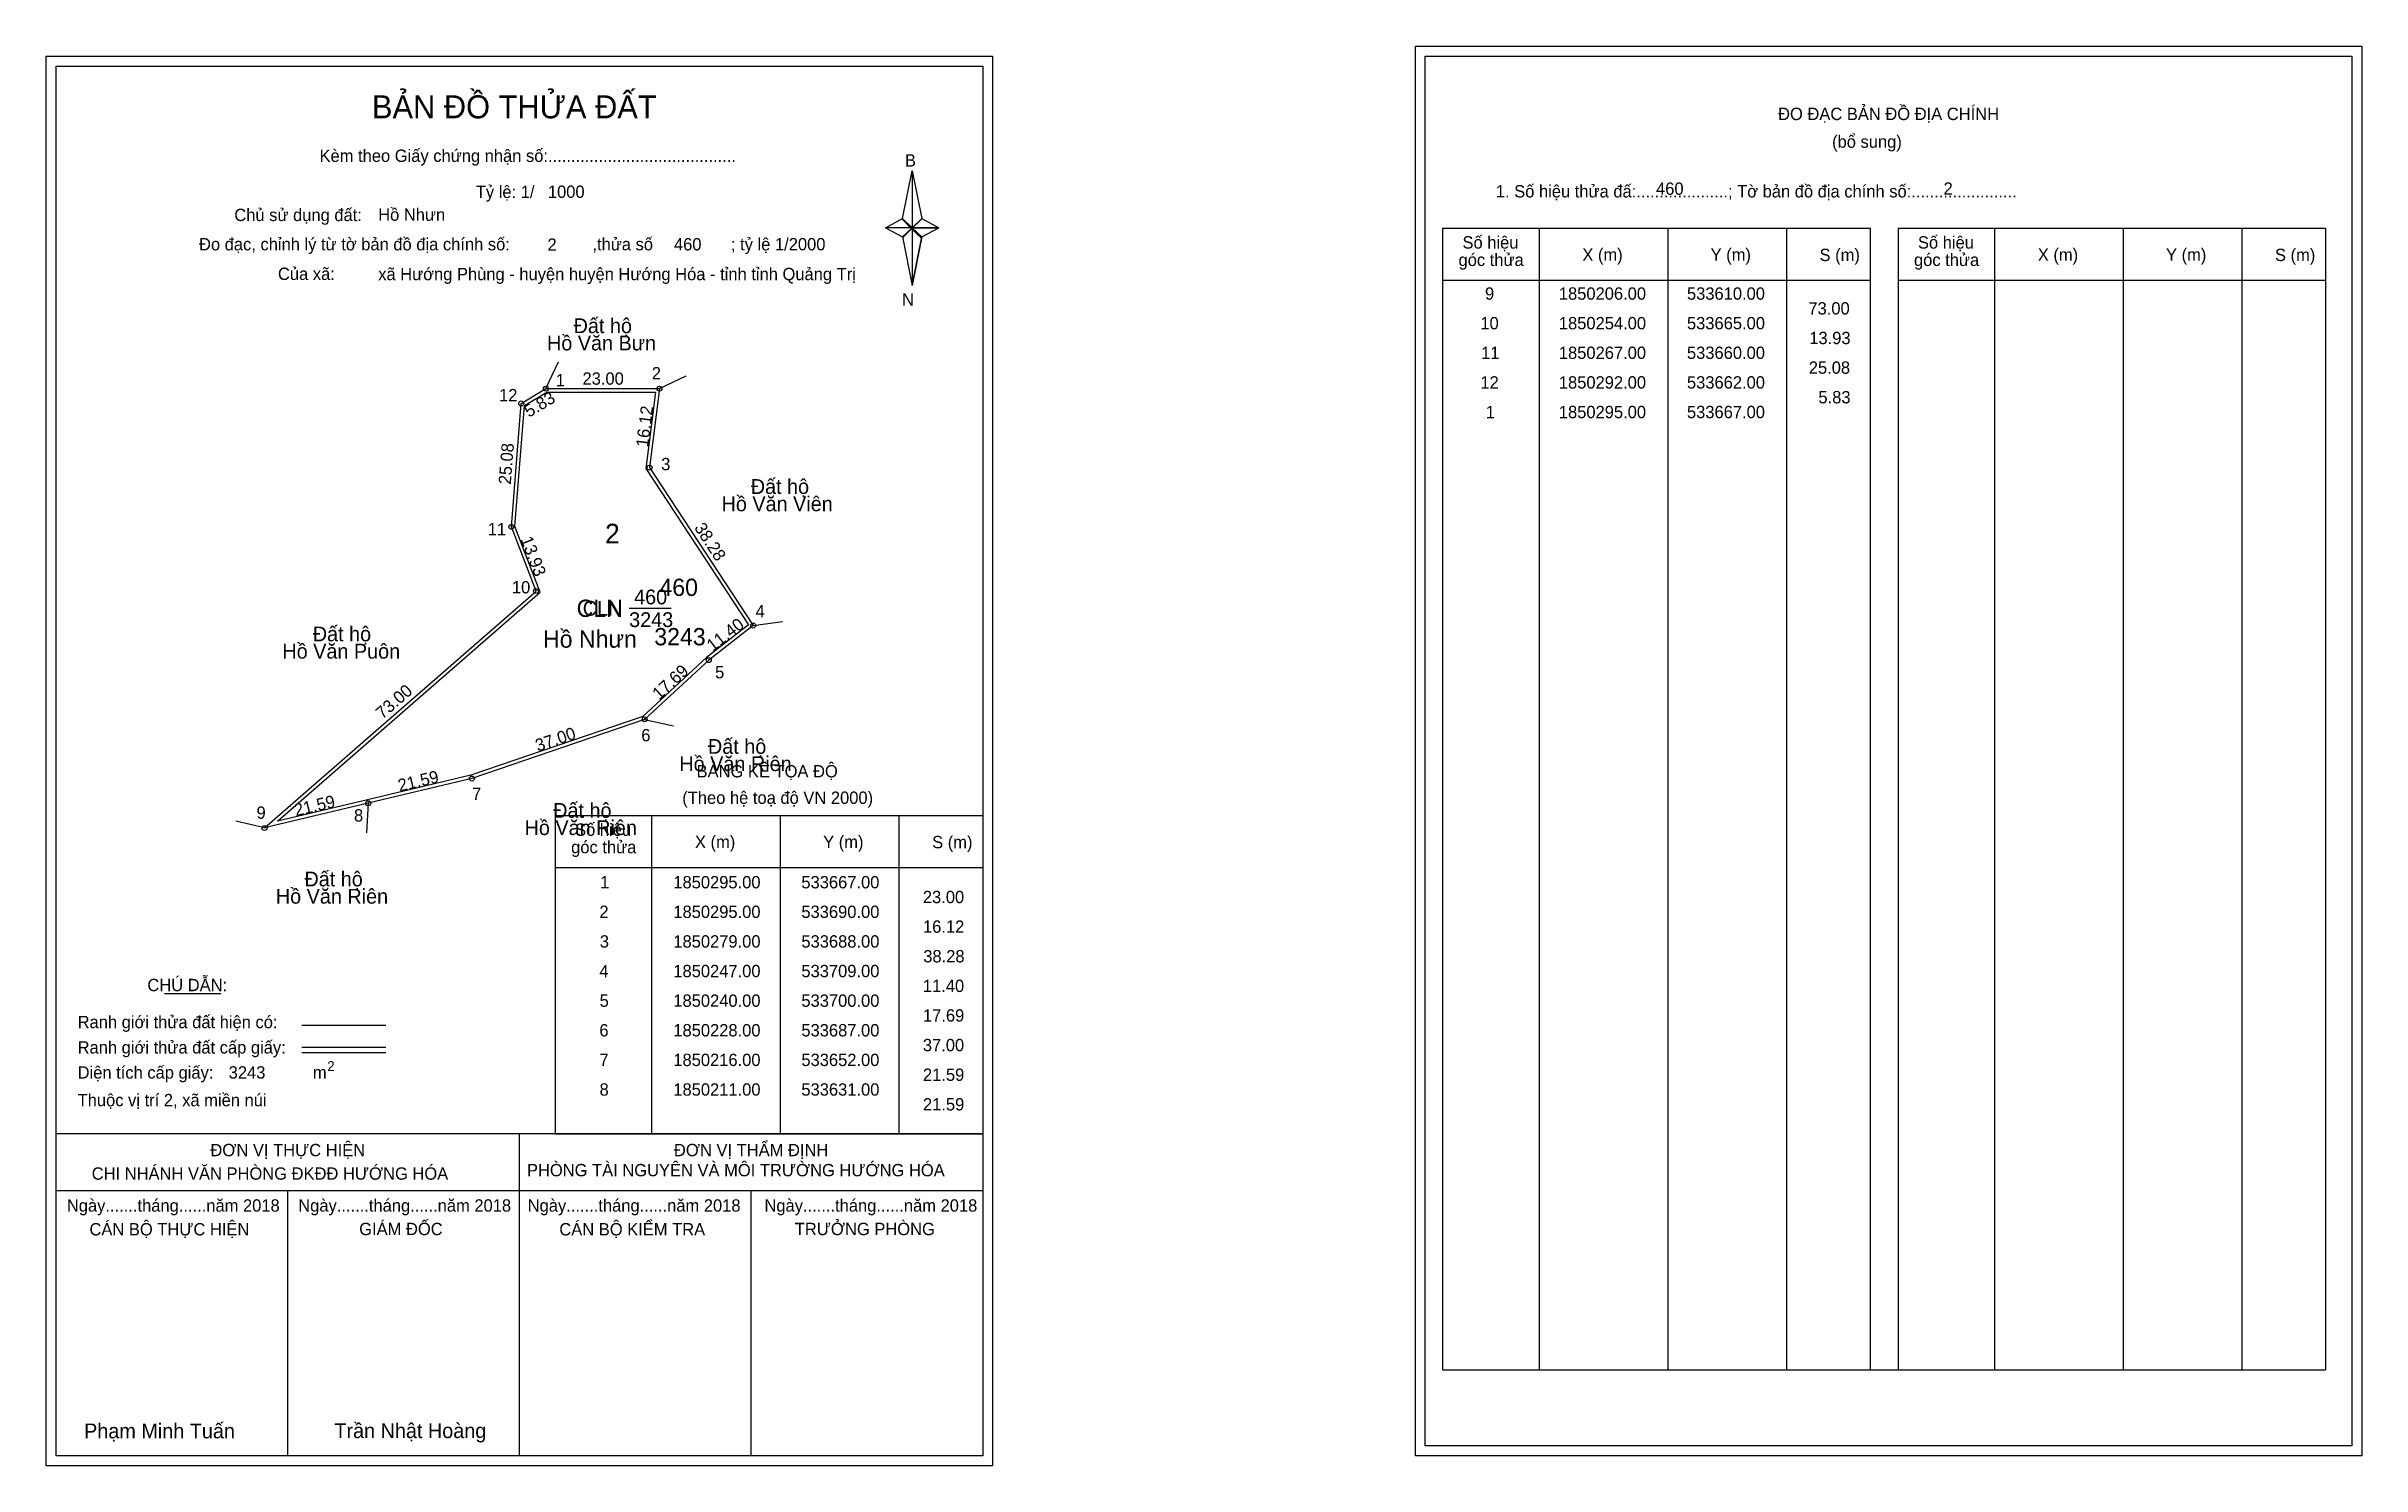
# Model space of a CAD drawing. Extents: x 533566 to 534035, y 1850077 to 1850364.
import ezdxf

# ---------------------------------------------------------------- set-up
doc = ezdxf.new("R2010")
doc.units = 0
for name, color, linetype in [('Level 1', 7, 'Continuous'), ('Level 10', 7, 'Continuous'), ('Level 11', 7, 'Continuous'), ('Level 13', 7, 'Continuous'), ('Level 2', 7, 'Continuous'), ('Level 27', 7, 'Continuous'), ('Level 3', 7, 'Continuous'), ('Level 36', 7, 'Continuous'), ('Level 4', 7, 'Continuous'), ('Level 49', 7, 'Continuous'), ('Level 5', 7, 'Continuous'), ('Level 53', 7, 'Continuous'), ('Level 55', 7, 'Continuous'), ('Level 6', 7, 'Continuous'), ('Level 63', 7, 'Continuous'), ('Level 7', 7, 'Continuous'), ('Level 9', 7, 'Continuous')]:
    doc.layers.add(name, color=color, linetype=linetype)

msp = doc.modelspace()

# ---------------------------------------------------------------- linework, layer by layer
at = {"layer": 'Level 1'}
for p, q in [((533845.12, 1850362.36), (533845.12, 1850362.36)), ((533567.8, 1850360.36), (533567.8, 1850360.36)), ((533739.22, 1850329.48), (533741.19, 1850339.12)), ((533741.19, 1850339.12), (533741.19, 1850327.6)), ((533741.19, 1850339.12), (533743.15, 1850329.48)), ((533735.77, 1850327.6), (533739.22, 1850329.48)), ((533739.22, 1850329.48), (533741.19, 1850327.6)), ((533741.04, 1850327.38), (533739.22, 1850329.26)), ((533743.01, 1850329.26), (533741.04, 1850327.38)), ((533741.04, 1850327.38), (533743.01, 1850329.26)), ((533743.15, 1850329.48), (533741.19, 1850327.6)), ((533741.19, 1850327.6), (533739.22, 1850325.76)), ((533741.04, 1850327.38), (533739.22, 1850325.54)), ((533739.22, 1850325.54), (533741.04, 1850327.38)), ((533739.22, 1850325.76), (533741.19, 1850315.9)), ((533743.01, 1850325.54), (533741.04, 1850327.38)), ((533741.19, 1850327.6), (533741.19, 1850315.9)), ((533741.19, 1850327.6), (533746.6, 1850327.6)), ((533741.19, 1850327.6), (533743.15, 1850325.76)), ((533743.15, 1850325.76), (533741.19, 1850315.9)), ((533743.15, 1850325.76), (533746.6, 1850327.6)), ((533848.65, 1850327.51), (533935.25, 1850327.51)), ((533868.24, 1850096.24), (533868.24, 1850327.51)), ((533894.31, 1850096.24), (533894.31, 1850327.51)), ((533918.29, 1850327.51), (533918.29, 1850096.24)), ((533935.25, 1850327.51), (533935.25, 1850096.24)), ((533940.91, 1850327.51), (534027.51, 1850327.51)), ((533960.5, 1850096.24), (533960.5, 1850327.51)), ((533986.57, 1850096.24), (533986.57, 1850327.51)), ((534010.54, 1850327.51), (534010.54, 1850096.24)), ((534027.51, 1850327.51), (534027.51, 1850096.24)), ((533848.65, 1850316.98), (533935.25, 1850316.98)), ((533940.91, 1850316.98), (534027.51, 1850316.98)), ((533668.89, 1850208.54), (533755.49, 1850208.54)), ((533688.48, 1850144.01), (533688.48, 1850208.54)), ((533714.55, 1850144.01), (533714.55, 1850208.54)), ((533738.52, 1850208.54), (533738.52, 1850144.01)), ((533668.89, 1850198.01), (533755.49, 1850198.01)), ((533589.71, 1850172.43), (533601.12, 1850172.43)), ((533617.58, 1850166.02), (533634.59, 1850166.02)), ((533617.58, 1850161.58), (533634.59, 1850161.58)), ((533617.58, 1850160.48), (533634.59, 1850160.48)), ((533674.62, 1850144.01), (533567.79, 1850144.01)), ((533755.49, 1850144.01), (533650.65, 1850144.01)), ((533661.64, 1850078.79), (533661.64, 1850144.01)), ((533668.89, 1850144.01), (533755.49, 1850144.01)), ((533755.49, 1850132.46), (533567.79, 1850132.46)), ((533614.72, 1850078.79), (533614.72, 1850132.46)), ((533708.57, 1850078.79), (533708.57, 1850132.46)), ((533848.65, 1850096.24), (534027.51, 1850096.24)), ((534032.82, 1850080.79), (534032.82, 1850080.79)), ((533755.49, 1850078.79), (533755.49, 1850078.79))]:
    msp.add_line(p, q, dxfattribs=at)
for points in [[(533739.22, 1850329.48), (533741.19, 1850339.12), (533741.19, 1850327.6)], [(533741.19, 1850327.6), (533743.15, 1850329.48), (533746.6, 1850327.6)], [(533735.77, 1850327.6), (533739.22, 1850325.76), (533741.19, 1850327.6)], [(533741.19, 1850327.6), (533741.19, 1850315.9), (533743.15, 1850325.76)]]:
    msp.add_lwpolyline(points, close=True, dxfattribs=at)
at = {"layer": 'Level 10'}
for points in [[(533667, 1850295), (533690, 1850295), (533688, 1850279), (533709, 1850247), (533700, 1850240), (533687, 1850228), (533652, 1850216), (533631, 1850211), (533610, 1850206), (533665, 1850254), (533660, 1850267), (533662, 1850292)], [(533667.19, 1850294.3), (533689.21, 1850294.3), (533687.27, 1850278.83), (533708.06, 1850247.16), (533699.55, 1850240.53), (533686.63, 1850228.61), (533651.8, 1850216.67), (533630.84, 1850211.68), (533612.6, 1850207.34), (533665.83, 1850253.79), (533660.71, 1850267.1), (533662.67, 1850291.59)]]:
    msp.add_lwpolyline(points, close=True, dxfattribs=at)
at = {"layer": 'Level 11'}
for centre in [(533662, 1850292), (533667, 1850295), (533667, 1850295), (533690, 1850295), (533688, 1850279), (533660, 1850267), (533665, 1850254), (533709, 1850247), (533700, 1850240), (533687, 1850228), (533652, 1850216), (533631, 1850211), (533610, 1850206)]:
    msp.add_circle(centre, 0.5, dxfattribs=at)
at = {"layer": 'Level 27'}
for p, q in [((533667, 1850295), (533669.55, 1850300.43)), ((533690, 1850295), (533695.42, 1850297.57)), ((533709, 1850247), (533714.94, 1850247.85)), ((533687, 1850228), (533692.85, 1850226.67)), ((533610, 1850206), (533604.16, 1850207.36)), ((533631, 1850211), (533630.63, 1850205.01))]:
    msp.add_line(p, q, dxfattribs=at)
at = {"layer": 'Level 3'}
for p, q in [((533848.65, 1850327.51), (533848.65, 1850096.24)), ((533940.91, 1850327.51), (533940.91, 1850096.24)), ((533668.89, 1850208.54), (533668.89, 1850144.01))]:
    msp.add_line(p, q, dxfattribs=at)
at = {"layer": 'Level 63'}
for points in [[(533565.79, 1850362.36), (533757.49, 1850362.36), (533757.49, 1850076.79), (533565.79, 1850076.79)], [(533843.12, 1850364.36), (534034.82, 1850364.36), (534034.82, 1850078.79), (533843.12, 1850078.79)], [(533845.12, 1850362.36), (534032.82, 1850362.36), (534032.82, 1850080.79), (533845.12, 1850080.79)], [(533567.79, 1850360.36), (533755.49, 1850360.36), (533755.49, 1850078.79), (533567.79, 1850078.79)]]:
    msp.add_lwpolyline(points, close=True, dxfattribs=at)
at = {"layer": 'Level 9'}
msp.add_line((533683.85, 1850250.5), (533692.36, 1850250.5), dxfattribs=at)

# ---------------------------------------------------------------- texts
at = {"layer": 'Level 1'}
for s, height, p in [('BẢN ĐỒ THỬA ĐẤT', 4.6657, (533631.76, 1850349.77)), ('ĐO ĐẠC BẢN ĐỒ ĐỊA CHÍNH', 2.5, (533916.6, 1850349.42)), ('Kèm theo Giấy chứng nhận số:.........................................', 2.5, (533621.14, 1850340.94)), ('(bổ sung)', 2.5, (533927.54, 1850343.8)), ('B', 2.5, (533739.73, 1850340)), ('1. Số hiệu thửa đấ:....................; Tờ bản đồ địa chính số:.......................', 2.5, (533859.43, 1850333.74)), ('Chủ sử dụng đất:', 2.5, (533603.88, 1850328.95)), ('Đo đạc, chỉnh lý từ tờ bản đồ địa chính số:                  ,thửa số                 ; tỷ lệ 1/2000', 2.5, (533596.73, 1850323.02)), ('Số hiệu', 2.5, (533852.67, 1850323.38)), ('Số hiệu', 2.5, (533944.93, 1850323.38)), ('Của xã:', 2.5, (533612.72, 1850317.02)), ('góc thửa', 2.5, (533851.87, 1850319.85)), ('X (m)', 2.5, (533876.95, 1850320.9)), ('Y (m)', 2.5, (533902.93, 1850320.9)), ('S (m)', 2.5, (533925, 1850320.85)), ('góc thửa', 2.5, (533944.13, 1850319.85)), ('X (m)', 2.5, (533969.21, 1850320.9)), ('Y (m)', 2.5, (533995.18, 1850320.9)), ('S (m)', 2.5, (534017.26, 1850320.85)), ('N', 2.5, (533739.13, 1850311.83)), ('BẢNG KÊ TỌA ĐỘ', 2.5, (533697.52, 1850216.24)), ('(Theo hệ toạ độ VN 2000)', 2.5, (533694.62, 1850210.88)), ('Số hiệu', 2.5, (533672.91, 1850204.4)), ('góc thửa', 2.5, (533672.11, 1850200.87)), ('X (m)', 2.5, (533697.19, 1850201.93)), ('Y (m)', 2.5, (533723.16, 1850201.93)), ('S (m)', 2.5, (533745.24, 1850201.88)), ('CHÚ DẪN:', 2.5, (533586.27, 1850172.93)), ('Ranh giới thửa đất hiện có:', 2.5, (533572.14, 1850165.43)), ('Ranh giới thửa đất cấp giấy:', 2.5, (533572.14, 1850160.29)), ('Diện tích cấp giấy:', 2.5, (533572.14, 1850155.21)), ('m', 2.5, (533619.8, 1850155.23)), ('2', 2, (533622.7, 1850156.74)), ('Thuộc vị trí 2, xã miền núi', 2.5, (533572.14, 1850149.61)), ('ĐƠN VỊ THỰC HIỆN', 2.5, (533599.03, 1850139.49)), ('ĐƠN VỊ THẨM ĐỊNH', 2.5, (533692.93, 1850139.49)), ('CHI NHÁNH VĂN PHÒNG ĐKĐĐ HƯỚNG HÓA', 2.5, (533574.99, 1850134.73)), ('PHÒNG TÀI NGUYÊN VÀ MÔI TRƯỜNG HƯỚNG HÓA', 2.5, (533663.16, 1850135.42)), ('Ngày.......tháng......năm 2018', 2.5, (533569.96, 1850128.26)), ('Ngày.......tháng......năm 2018', 2.5, (533616.83, 1850128.26)), ('Ngày.......tháng......năm 2018', 2.5, (533663.31, 1850128.26)), ('Ngày.......tháng......năm 2018', 2.5, (533711.27, 1850128.26)), ('CÁN BỘ THỰC HIỆN', 2.5, (533574.54, 1850123.44)), ('GIÁM ĐỐC', 2.5, (533629.18, 1850123.5)), ('CÁN BỘ KIỂM TRA', 2.5, (533669.72, 1850123.44)), ('TRƯỞNG PHÒNG', 2.5, (533717.41, 1850123.5)), ('Phạm Minh Tuấn', 3, (533573.45, 1850082.33)), ('Trần Nhật Hoàng', 3, (533624.15, 1850082.38))]:
    msp.add_text(s, height=height, dxfattribs=at).set_placement(p)
at = {"layer": 'Level 11'}
msp.add_text('Tỷ lệ: 1/', height=2.5, dxfattribs=at).set_placement((533652.8, 1850333.63))
at = {"layer": 'Level 13'}
for s, p in [('460', (533684.86, 1850251.3)), ('CLN', (533674.46, 1850249)), ('3243', (533683.86, 1850246.7))]:
    msp.add_text(s, height=3, dxfattribs=at).set_placement(p)
at = {"layer": 'Level 2'}
msp.add_text('Hồ Nhưn', height=3.5, dxfattribs=at).set_placement((533666.41, 1850242.52))
at = {"layer": 'Level 3'}
msp.add_text('CLN', height=3.5, dxfattribs=at).set_placement((533673.22, 1850248.75))
at = {"layer": 'Level 36'}
for s, p in [('Hồ Văn Bưn', (533667.22, 1850302.75)), ('Đất hộ', (533672.61, 1850306.25)), ('Đất hộ', (533708.49, 1850273.67)), ('Hồ Văn Viên', (533702.58, 1850270.17)), ('Đất hộ', (533619.77, 1850243.81)), ('Hồ Văn Puôn', (533613.61, 1850240.31)), ('Hồ Văn Riên', (533694.03, 1850217.52)), ('Đất hộ', (533699.82, 1850221.02)), ('Đất hộ', (533668.47, 1850208.06)), ('Hồ Văn Riên', (533662.68, 1850204.56)), ('Đất hộ', (533618.08, 1850194.16)), ('Hồ Văn Riên', (533612.29, 1850190.66))]:
    msp.add_text(s, height=3, dxfattribs=at).set_placement(p)
at = {"layer": 'Level 4'}
msp.add_text('460', height=3.5, dxfattribs=at).set_placement((533689.99, 1850253))
at = {"layer": 'Level 49'}
for s, rotation, p in [('23.00', 360, (533674.41, 1850295.8)), ('5.83', 30.9638, (533663.56, 1850289.09)), ('16.12', 82.875, (533687.7, 1850283.05)), ('25.08', 85.4261, (533659.88, 1850275.53)), ('38.28', 303.2749, (533696.95, 1850266.82)), ('13.93', 291.0375, (533661.81, 1850264.52)), ('11.40', 37.875, (533700.78, 1850241.62)), ('73.00', 41.1121, (533633.89, 1850227.91)), ('17.69', 42.7094, (533689.96, 1850231.82)), ('37.00', 18.9246, (533665.37, 1850221.43)), ('21.59', 13.3925, (533637.35, 1850213.33)), ('21.59', 13.3925, (533616.35, 1850208.33))]:
    msp.add_text(s, height=2.5, rotation=rotation, dxfattribs=at).set_placement(p)
at = {"layer": 'Level 5'}
msp.add_text('3243', height=3.5, dxfattribs=at).set_placement((533688.95, 1850243))
at = {"layer": 'Level 53'}
for s, p in [('9', (533857.23, 1850313.02)), ('1850206.00', (533872.19, 1850313.02)), ('533610.00', (533898.14, 1850313.02)), ('73.00', (533922.74, 1850310.02)), ('10', (533856.29, 1850307.02)), ('1850254.00', (533872.19, 1850307.02)), ('533665.00', (533898.14, 1850307.02)), ('13.93', (533922.92, 1850304.02)), ('11', (533856.45, 1850301.02)), ('1850267.00', (533872.19, 1850301.02)), ('533660.00', (533898.14, 1850301.02)), ('25.08', (533922.82, 1850298.02)), ('12', (533856.3, 1850295.02)), ('1850292.00', (533872.19, 1850295.02)), ('533662.00', (533898.14, 1850295.02)), ('1', (533857.37, 1850289.02)), ('1850295.00', (533872.19, 1850289.02)), ('533667.00', (533898.14, 1850289.02)), ('5.83', (533924.77, 1850292.02)), ('1', (533677.99, 1850193.76)), ('1850295.00', (533692.81, 1850193.76)), ('533667.00', (533718.75, 1850193.76)), ('23.00', (533743.36, 1850190.76)), ('2', (533677.84, 1850187.76)), ('1850295.00', (533692.81, 1850187.76)), ('533690.00', (533718.75, 1850187.76)), ('3', (533677.92, 1850181.76)), ('1850279.00', (533692.81, 1850181.76)), ('533688.00', (533718.75, 1850181.76)), ('16.12', (533743.38, 1850184.76)), ('38.28', (533743.44, 1850178.76)), ('4', (533677.83, 1850175.76)), ('1850247.00', (533692.81, 1850175.76)), ('533709.00', (533718.75, 1850175.76)), ('11.40', (533743.36, 1850172.76)), ('5', (533677.88, 1850169.76)), ('1850240.00', (533692.81, 1850169.76)), ('533700.00', (533718.75, 1850169.76)), ('17.69', (533743.38, 1850166.76)), ('6', (533677.83, 1850163.76)), ('1850228.00', (533692.81, 1850163.76)), ('533687.00', (533718.75, 1850163.76)), ('7', (533677.84, 1850157.76)), ('1850216.00', (533692.81, 1850157.76)), ('533652.00', (533718.75, 1850157.76)), ('37.00', (533743.36, 1850160.76)), ('21.59', (533743.38, 1850154.76)), ('8', (533677.87, 1850151.76)), ('1850211.00', (533692.81, 1850151.76)), ('533631.00', (533718.75, 1850151.76)), ('21.59', (533743.38, 1850148.76))]:
    msp.add_text(s, height=2.5, dxfattribs=at).set_placement(p)
at = {"layer": 'Level 55'}
for s, height, p in [('12', 0.4, (533661.72, 1850292)), ('458', 0.11, (533661.88, 1850291.89)), ('458', 0.11, (533666.88, 1850294.89)), ('455', 0.11, (533666.88, 1850294.89)), ('1', 0.4, (533666.89, 1850295)), ('459', 0.11, (533689.88, 1850294.89)), ('2', 0.4, (533689.86, 1850295)), ('455', 0.11, (533689.88, 1850294.89)), ('459', 0.11, (533687.88, 1850278.89)), ('3', 0.4, (533687.88, 1850279)), ('11', 0.4, (533659.74, 1850267)), ('458', 0.11, (533659.88, 1850266.89)), ('10', 0.4, (533664.72, 1850254)), ('458', 0.11, (533664.88, 1850253.89)), ('4', 0.4, (533708.86, 1850247)), ('459', 0.11, (533708.88, 1850246.89)), ('0', 0.11, (533708.96, 1850246.89)), ('0', 0.11, (533708.96, 1850246.89)), ('5', 0.4, (533699.87, 1850240)), ('0', 0.11, (533699.96, 1850239.89)), ('0', 0.11, (533699.96, 1850239.89)), ('6', 0.4, (533686.86, 1850228)), ('0', 0.11, (533686.96, 1850227.89)), ('0', 0.11, (533686.96, 1850227.89)), ('0', 0.11, (533686.96, 1850227.89)), ('0', 0.11, (533686.96, 1850227.89)), ('7', 0.4, (533651.87, 1850216)), ('0', 0.11, (533651.96, 1850215.89)), ('0', 0.11, (533651.96, 1850215.89)), ('8', 0.4, (533630.87, 1850211)), ('0', 0.11, (533630.96, 1850210.89)), ('0', 0.11, (533630.96, 1850210.89)), ('0', 0.11, (533630.96, 1850210.89)), ('9', 0.4, (533609.86, 1850206)), ('458', 0.11, (533609.88, 1850205.89)), ('0', 0.11, (533609.96, 1850205.89))]:
    msp.add_text(s, height=height, dxfattribs=at).set_placement(p)
at = {"layer": 'Level 6'}
for s, p in [('1000', (533667.4, 1850333.65)), ('460', (533891.88, 1850334.28)), ('2', (533950.12, 1850334.3)), ('Hồ Nhưn', (533633.02, 1850329.01)), ('2', (533667.32, 1850322.93)), ('460', (533692.94, 1850323.01)), ('xã Hướng Phùng - huyện huyện Hướng Hóa - tỉnh tỉnh Quảng Trị', (533633.03, 1850316.97)), ('3243', (533602.74, 1850155.22))]:
    msp.add_text(s, height=2.5, dxfattribs=at).set_placement(p)
at = {"layer": 'Level 7'}
msp.add_text('2', height=4, dxfattribs=at).set_placement((533678.98, 1850263.63))
at = {"layer": 'Level 9'}
for s, p in [('1', (533669, 1850295.46)), ('2', (533688.45, 1850296.87)), ('12', (533657.51, 1850292.44)), ('3', (533690.35, 1850278.47)), ('11', (533655.21, 1850265.29)), ('10', (533660.11, 1850253.52)), ('4', (533709.46, 1850248.67)), ('5', (533701.27, 1850236.31)), ('6', (533686.32, 1850223.55)), ('7', (533652.05, 1850211.68)), ('9', (533608.38, 1850207.86)), ('8', (533628.12, 1850207.3))]:
    msp.add_text(s, height=2.5, dxfattribs=at).set_placement(p)

doc.saveas('drawing.dxf')
